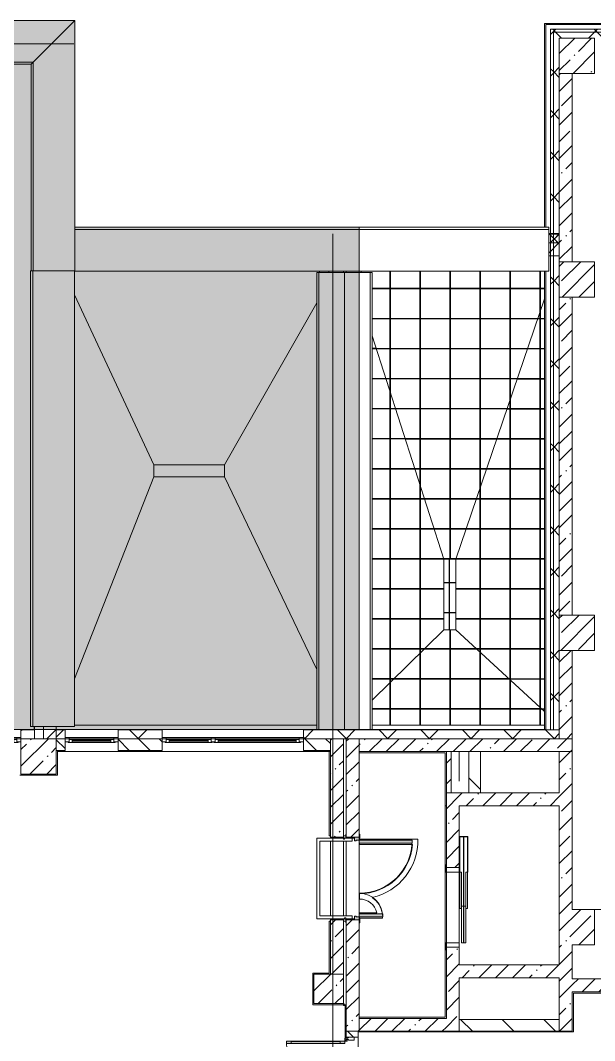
# Model space of a CAD drawing. Header units: millimetres. Extents: x 81303 to 275082, y -8553 to 29000.
# Drawn here: x 181072 to 190832, y 10072 to 27400 of the extents above; entities that cross this region are included whole.
import ezdxf

# ---------------------------------------------------------------- set-up
doc = ezdxf.new("R2010")
doc.units = ezdxf.units.MM
doc.linetypes.add('200_ШТРИХ__ш1_п0_6_', pattern=[800, 500, -300])
doc.linetypes.add('Осевая', pattern=[31.75, 6.35, -4.7625, 15.875, -4.7625])
for name, color, linetype, lineweight in [('A-DETL-8', 7, 'Continuous', 5), ('A-DETL-MBND-1', 7, '200_ШТРИХ__ш1_п0_6_', 9), ('A-GENM-1', 7, 'Continuous', 5), ('A-GLAZ-3', 7, 'Continuous', 5), ('A-GLAZ-CWMG-2', 7, 'Continuous', 5), ('A-ROOF', 7, 'Continuous', 5), ('A-ROOF-PATT', 7, 'Continuous', 5), ('A-WALL', 7, 'Continuous', 9), ('A-WALL-3', 7, 'Continuous', 5), ('I-WALL-3', 7, 'Continuous', 5), ('S-COLS-3', 7, 'Continuous', 5), ('Оси', 7, 'Continuous', 9), ('Оси-2', 7, 'Осевая', 9)]:
    doc.layers.add(name, color=color, linetype=linetype, lineweight=lineweight)
doc.layers.add('A-DETL-GENF-2', color=7, linetype='Continuous', lineweight=9, true_color=0xc0c0c0, transparency=0.4)
for name, color, linetype, lineweight, true_color in [('A-DETL-GENF-3', 7, 'Continuous', 5, 0xaaaaaa), ('A-DETL-GENF-4', 7, 'Continuous', 5, 0xe2e2e2), ('A-DOOR-2', 7, 'Continuous', 5, 0xe2e2e2), ('A-DOOR-3', 7, 'Continuous', 5, 0xaaaaaa), ('A-DOOR-FRAM-1', 7, 'Continuous', 5, 0xe2e2e2), ('A-DOOR-FRAM-3', 7, 'Continuous', 5, 0xaaaaaa), ('A-FLOR-1', 7, 'Continuous', 5, 0xb7b7b7), ('A-FLOR-2', 7, 'Continuous', 5, 0xaaaaaa), ('A-GENM-2', 7, 'Continuous', 5, 0x737373), ('A-WALL-4', 7, 'Continuous', 5, 0x737373), ('A-WALL-5', 7, 'Continuous', 9, 0x737373), ('I-WALL-4', 7, 'Continuous', 5, 0x737373)]:
    doc.layers.add(name, color=color, linetype=linetype, lineweight=lineweight, true_color=true_color)
pattern_1 = [(45, (148072.5, 0), (-353.5534, 353.5534), []), (135, (148072.5, 0), (-353.5534, -353.5534), [])]
pattern_2 = [(45, (148072.5, 0), (-285.123, 285.123), []), (45, (148357.62, 0), (-285.123, 285.123), [504.031, -100.806, 16.764, -84.042])]
pattern_3 = [(135, (148072.5, 0), (-353.5534, -353.5534), [])]

# ---------------------------------------------------------------- blocks, each defined once
blk = doc.blocks.new('парапет1 - парапет-18629556-3_10_3_птичка')
at = {"layer": 'A-GENM-1'}
blk.add_line((-2411, 27400), (33928, 27400), dxfattribs=at)
at = {"layer": 'A-GENM-2'}
for p, q in [((33926, 27398), (33219, 26691)), ((33928, 27398), (33928, 23147)), ((33219, 26691), (-1702, 26691)), ((33219, 26691), (33183, 26655)), ((33219, 23147), (33219, 26691)), ((-1665, 26654), (33182, 26654)), ((33182, 26654), (33182, 23147)), ((33928, 23147), (33920, 23147))]:
    blk.add_line(p, q, dxfattribs=at)
blk.add_open_spline([(33183, 26655), (33182, 26654), (33182, 26654), (33182, 26654), (33182, 26654)], degree=3, dxfattribs=at)
blk = doc.blocks.new('BSC_Колонна _Прямоугольная - 600х600-V29-3_10_3_птичка')
at = {"layer": 'S-COLS-3'}
h = blk.add_hatch(dxfattribs=at)
h.set_pattern_fill('FP_63', color=256, style=0, pattern_type=2)
h.set_pattern_definition([(45, (-42460, -26800), (-285.123, 285.123), []), (45, (-42174.88, -26800), (-285.123, 285.123), [504.031, -100.806, 16.764, -84.042])])
h.paths.add_polyline_path([(-300, -300), (300, -300), (300, 300), (-300, 300)])
for p, q in [((300, 300), (-300, 300)), ((-300, 300), (-300, -300)), ((300, -300), (300, 300)), ((-300, -300), (300, -300))]:
    blk.add_line(p, q, dxfattribs=at)
blk = doc.blocks.new('BSC_Колонна _Прямоугольная - 600х600-V34-3_10_3_птичка')
at = {"layer": 'S-COLS-3'}
h = blk.add_hatch(dxfattribs=at)
h.set_pattern_fill('FP_69', color=256, style=0, pattern_type=2)
h.set_pattern_definition([(45, (-42460, -17000), (-285.123, 285.123), []), (45, (-42174.88, -17000), (-285.123, 285.123), [504.031, -100.806, 16.764, -84.042])])
h.paths.add_polyline_path([(-300, -300), (300, -300), (300, 300), (-300, 300)])
for p, q in [((300, 300), (-300, 300)), ((-300, 300), (-300, -300)), ((300, -300), (300, 300)), ((-300, -300), (300, -300))]:
    blk.add_line(p, q, dxfattribs=at)
blk = doc.blocks.new('BSC_Колонна _Прямоугольная - 600х600-V35-3_10_3_птичка')
at = {"layer": 'S-COLS-3'}
h = blk.add_hatch(dxfattribs=at)
h.set_pattern_fill('FP_70', color=256, style=0, pattern_type=2)
h.set_pattern_definition([(45, (-42460, -23000), (-285.123, 285.123), []), (45, (-42174.88, -23000), (-285.123, 285.123), [504.031, -100.806, 16.764, -84.042])])
h.paths.add_polyline_path([(-300, -300), (300, -300), (300, 300), (-300, 300), (-300, -210)])
for p, q in [((300, 300), (-300, 300)), ((-300, 300), (-300, -300)), ((300, -300), (300, 300)), ((-300, -300), (300, -300))]:
    blk.add_line(p, q, dxfattribs=at)
blk = doc.blocks.new('BSC_Колонна _Прямоугольная - 600х600-V49-3_10_3_птичка')
at = {"layer": 'S-COLS-3'}
h = blk.add_hatch(dxfattribs=at)
h.set_pattern_fill('FP_82', color=256, style=0, pattern_type=2)
h.set_pattern_definition([(45, (-33310, -14900), (-285.123, 285.123), []), (45, (-33024.88, -14900), (-285.123, 285.123), [504.031, -100.806, 16.764, -84.042])])
h.paths.add_polyline_path([(-300, -300), (300, -300), (300, 300), (-300, 300), (-300, -208)])
for p, q in [((300, 300), (-300, 300)), ((-300, 300), (-300, -300)), ((300, -300), (300, 300)), ((-300, -300), (300, -300))]:
    blk.add_line(p, q, dxfattribs=at)
blk = doc.blocks.new('110_Дверь_СКБ_2Ст - Д-2 1450x2100h_Лестничная клетка EIS60-31576737-3_10_3_птичка')
at = {"layer": 'A-DOOR-2'}
for points in [[(-588, 507), (-588, 1010), (-638, 1010), (-638, 110), (-588, 110)], [(662, 510), (612, 510), (612, 110), (662, 110)], [(712, 30), (698, 30), (698, -110), (712, -110)]]:
    blk.add_hatch(color=256, dxfattribs=at).paths.add_polyline_path(points)
h = blk.add_hatch(color=256, dxfattribs=at)
h.paths.add_polyline_path([(712, 110), (662, 110), (662, 60), (652, 60), (652, 30), (712, 30)])
h.paths.add_polyline_path([(-628, 30), (-628, 60), (-638, 60), (-638, 110), (-688, 110), (-688, 30)])
at = {"layer": 'A-DOOR-FRAM-1'}
for points in [[(-673, 110), (-673, 118), (-743, 118), (-743, 110), (-697, 110)], [(-673, 30), (-688, 30), (-688, -110), (-673, -110)], [(767, 110), (767, 118), (698, 118), (698, 110)], [(-673, -110), (-743, -110), (-743, -118), (-673, -118)], [(767, -118), (767, -110), (698, -110), (698, -118)]]:
    blk.add_hatch(color=256, dxfattribs=at).paths.add_polyline_path(points)
at = {"layer": 'A-DOOR-3'}
for p, q in [((-638, 1010), (-638, 110)), ((-588, 1010), (-638, 1010)), ((-588, 110), (-588, 1010)), ((662, 510), (612, 510)), ((612, 510), (612, 110)), ((662, 110), (662, 510)), ((-638, 110), (-588, 110)), ((612, 110), (662, 110))]:
    blk.add_line(p, q, dxfattribs=at)
for centre, radius, start, end in [((-638, 110), 900, 0, 90), ((662, 110), 400, 90, 180)]:
    blk.add_arc(centre, radius, start, end, dxfattribs=at)
at = {"layer": 'A-DOOR-FRAM-3'}
for p, q in [((-673, 118), (-743, 118)), ((-743, 118), (-743, 110)), ((-743, 110), (-673, 110)), ((-638, 110), (-688, 110)), ((-688, 110), (-688, 30)), ((-688, 30), (-628, 30)), ((-673, 30), (-688, 30)), ((-688, 30), (-688, -110)), ((-673, 110), (-673, 118)), ((-673, -110), (-673, 30)), ((-638, 60), (-638, 110)), ((-628, 60), (-638, 60)), ((-628, 30), (-628, 60)), ((662, 60), (652, 60)), ((652, 60), (652, 30)), ((652, 30), (712, 30)), ((662, 110), (662, 60)), ((712, 110), (662, 110)), ((767, 118), (698, 118)), ((698, 118), (698, 110)), ((698, 110), (767, 110)), ((712, 30), (698, 30)), ((698, 30), (698, -110)), ((712, 30), (712, 110)), ((712, -110), (712, 30)), ((767, 110), (767, 118)), ((-673, -110), (-743, -110)), ((-743, -110), (-743, -118)), ((-743, -118), (-673, -118)), ((-688, -110), (-673, -110)), ((-673, -118), (-673, -110)), ((698, -110), (712, -110)), ((767, -110), (698, -110)), ((698, -110), (698, -118)), ((698, -118), (767, -118)), ((767, -118), (767, -110))]:
    blk.add_line(p, q, dxfattribs=at)
blk = doc.blocks.new('Gfhfgtnyfz rhsirf 1 - Gfhfgtnyfz rhsirf 3-21026214-3_10_3_птичка')
at = {"layer": 'A-GENM-1'}
for p, q in [((38780, 23120), (38966, 23120)), ((38966, 23120), (38998, 23120)), ((38966, 15358), (38966, 23120)), ((38998, 23120), (38999, 23120)), ((38999, 15358), (38999, 23120))]:
    blk.add_line(p, q, dxfattribs=at)
at = {"layer": 'A-GENM-2'}
for p, q in [((38057, 23120), (38057, 15358)), ((38057, 23120), (38058, 23120)), ((38058, 23120), (38090, 23120)), ((38090, 23120), (38528, 23120)), ((38090, 23120), (38090, 15358)), ((38528, 23120), (38780, 23120)), ((38528, 15358), (38528, 23120))]:
    blk.add_line(p, q, dxfattribs=at)
blk = doc.blocks.new('парапет6 - парапет-21094616-3_10_3_птичка')
at = {"layer": 'A-GENM-2'}
for p, q in [((33173, 23147), (33173, 15407)), ((33173, 23147), (33174, 23147)), ((33174, 23147), (33211, 23147)), ((33211, 23147), (33920, 23147)), ((33211, 23147), (33211, 15407)), ((33920, 15407), (33920, 23147)), ((33174, 15407), (33173, 15407)), ((33211, 15407), (33174, 15407)), ((33920, 15407), (33211, 15407))]:
    blk.add_line(p, q, dxfattribs=at)
blk = doc.blocks.new('120_Окно_СКБ_1Ст - 120_Окно_СКБ_1Ст 900х2500_h_-20664874-3_10_3_птичка')
at = {"layer": 'A-GLAZ-3'}
for p, q in [((-450, -127), (-450, -57)), ((-450, -57), (-380, -57)), ((450, -57), (-450, -57)), ((-380, -127), (-450, -127)), ((-450, -127), (-400, -127)), ((-380, -127), (-400, -127)), ((-400, -127), (-400, -137)), ((-400, -137), (400, -137)), ((400, -137), (-400, -137)), ((-380, -57), (-380, -127)), ((380, -87), (-380, -87)), ((-380, -87), (-380, -127)), ((-330, -137), (-330, -87)), ((-330, -107), (330, -107)), ((330, -117), (-330, -117)), ((330, -137), (330, -87)), ((380, -127), (380, -57)), ((380, -57), (450, -57)), ((380, -127), (380, -87)), ((450, -127), (380, -127)), ((400, -127), (380, -127)), ((400, -127), (450, -127)), ((400, -137), (400, -127)), ((450, -57), (450, -127))]:
    blk.add_line(p, q, dxfattribs=at)
blk = doc.blocks.new('120_Окно_СКБ_1Ст - 120_Окно_СКБ_1Ст_900х2500_h_-20705657-3_10_3_птичка')
at = {"layer": 'A-GLAZ-3'}
for p, q in [((-450, -127), (-450, -57)), ((-450, -57), (-380, -57)), ((450, -57), (-450, -57)), ((-380, -127), (-450, -127)), ((-450, -127), (-400, -127)), ((-380, -127), (-400, -127)), ((-400, -127), (-400, -137)), ((-400, -137), (400, -137)), ((400, -137), (-400, -137)), ((-380, -57), (-380, -127)), ((380, -87), (-380, -87)), ((-380, -87), (-380, -127)), ((-330, -137), (-330, -87)), ((-330, -107), (330, -107)), ((330, -117), (-330, -117)), ((330, -137), (330, -87)), ((380, -127), (380, -57)), ((380, -57), (450, -57)), ((380, -127), (380, -87)), ((450, -127), (380, -127)), ((400, -127), (380, -127)), ((400, -127), (450, -127)), ((400, -137), (400, -127)), ((450, -57), (450, -127))]:
    blk.add_line(p, q, dxfattribs=at)
blk = doc.blocks.new('120_Окно_СКБ_2Ст - 120_Окно_СКБ_2Ст 2400х2500 _мал створка слева_-22817474-3_10_3_птичка')
at = {"layer": 'A-GLAZ-3'}
for p, q in [((-1130, 127), (-1200, 127)), ((-1200, 127), (-1200, 57)), ((-1200, 127), (-1150, 127)), ((-1200, 57), (-1130, 57)), ((1200, 57), (-1200, 57)), ((-1150, 127), (-1150, 137)), ((-1150, 137), (320, 137)), ((320, 137), (-1150, 137)), ((-1130, 127), (-1150, 127)), ((-1130, 57), (-1130, 127)), ((-1130, 87), (-1130, 127)), ((300, 87), (-1130, 87)), ((-1080, 137), (-1080, 87)), ((250, 117), (-1080, 117)), ((-1080, 107), (250, 107)), ((250, 137), (250, 87)), ((370, 127), (300, 127)), ((300, 127), (300, 57)), ((300, 127), (300, 87)), ((320, 127), (300, 127)), ((300, 57), (370, 57)), ((320, 137), (320, 127)), ((320, 127), (350, 127)), ((350, 127), (350, 137)), ((350, 137), (1150, 137)), ((1150, 137), (350, 137)), ((370, 127), (350, 127)), ((370, 57), (370, 127)), ((370, 87), (370, 127)), ((1130, 87), (370, 87)), ((420, 137), (420, 87)), ((1080, 117), (420, 117)), ((420, 107), (1080, 107)), ((1080, 137), (1080, 87)), ((1200, 127), (1130, 127)), ((1130, 127), (1130, 57)), ((1130, 127), (1130, 87)), ((1150, 127), (1130, 127)), ((1130, 57), (1200, 57)), ((1150, 137), (1150, 127)), ((1150, 127), (1200, 127)), ((1200, 57), (1200, 127))]:
    blk.add_line(p, q, dxfattribs=at)
blk = doc.blocks.new('BSC_Колонна _Прямоугольная - 500х500-V135-3_10_3_птичка')
at = {"layer": 'S-COLS-3'}
h = blk.add_hatch(dxfattribs=at)
h.set_pattern_fill('FP_132', color=256, style=0, pattern_type=2)
h.set_pattern_definition([(45, (-38240, -10950), (-285.123, 285.123), []), (45, (-37954.88, -10950), (-285.123, 285.123), [504.031, -100.806, 16.764, -84.042])])
h.paths.add_polyline_path([(-250, -250), (250, -250), (250, 250), (-250, 250)])
for p, q in [((250, 250), (-250, 250)), ((-250, 250), (-250, -250)), ((250, -250), (250, 250)), ((-250, -250), (250, -250))]:
    blk.add_line(p, q, dxfattribs=at)
blk = doc.blocks.new('парапет10 - парапет-22960140-3_10_3_птичка')
at = {"layer": 'A-GENM-1'}
for p, q in [((41980, 23888), (33928, 23888)), ((38760, 23851), (41980, 23851)), ((41980, 23888), (41980, 23887)), ((41980, 23887), (41980, 23851)), ((41980, 23851), (41980, 23142)), ((41980, 23142), (38760, 23142))]:
    blk.add_line(p, q, dxfattribs=at)
at = {"layer": 'A-GENM-2'}
for p, q in [((33928, 23851), (38760, 23851)), ((38760, 23142), (33920, 23142))]:
    blk.add_line(p, q, dxfattribs=at)
blk = doc.blocks.new('DOR_Дверь лифта - 1350х2050h-V146-3_10_3_птичка')
at = {"layer": 'A-DOOR-3'}
for p, q in [((-600, 125), (-720, 125)), ((-720, 125), (-720, 110)), ((-720, 110), (-600, 110)), ((-675, 110), (-675, -110)), ((-600, 110), (-675, 110)), ((-600, 110), (-600, 125)), ((600, 110), (-600, 110)), ((-600, 110), (-600, -110)), ((720, 125), (600, 125)), ((600, 125), (600, 110)), ((600, -110), (600, 110)), ((675, 110), (600, 110)), ((600, 110), (720, 110)), ((675, -110), (675, 110)), ((720, 110), (720, 125)), ((-675, -110), (-600, -110)), ((-600, -110), (600, -110)), ((-600, -150), (-600, -180)), ((20, -150), (-600, -150)), ((-20, -120), (-20, -150)), ((600, -120), (-20, -120)), ((-20, -150), (600, -150)), ((20, -180), (20, -150)), ((600, -110), (675, -110)), ((600, -150), (600, -120)), ((-600, -180), (20, -180)), ((-600, -190), (-600, -220)), ((20, -190), (-600, -190)), ((-600, -220), (20, -220)), ((-20, -220), (-20, -250)), ((600, -220), (-20, -220)), ((-20, -250), (600, -250)), ((20, -220), (20, -190)), ((600, -250), (600, -220))]:
    blk.add_line(p, q, dxfattribs=at)
at = {"layer": 'A-DOOR-FRAM-3'}
for p, q in [((600, -117), (600, -120)), ((1203, -117), (600, -117)), ((600, -120), (1200, -120)), ((1200, -120), (1200, -180)), ((1203, -183), (1203, -117)), ((1200, -180), (20, -180)), ((20, -180), (20, -183)), ((20, -183), (1203, -183)), ((1203, -187), (20, -187)), ((20, -187), (20, -190)), ((20, -190), (1200, -190)), ((600, -250), (600, -253)), ((1200, -250), (600, -250)), ((600, -253), (1203, -253)), ((1200, -190), (1200, -250)), ((1203, -253), (1203, -187))]:
    blk.add_line(p, q, dxfattribs=at)
blk = doc.blocks.new('Дверь_Витражная_остекление_ - ДВН_ДАО_Главный вход_1800 в свету 5-32258809-3_10_3_птичка')
at = {"layer": 'A-DETL-GENF-4'}
for points in [[(-947.5, -1012.5), (-947.5, -20), (-992.5, -20), (-992.5, -1012.5)], [(1042.5, -1012.5), (1042.5, -20), (997.5, -20), (997.5, -1012.5)]]:
    blk.add_hatch(color=256, dxfattribs=at).paths.add_polyline_path(points)
at = {"layer": 'A-DETL-GENF-3'}
for p, q in [((-947.5, -20), (-992.5, -20)), ((-992.5, -1012.5), (-992.5, -20)), ((-947.5, -20), (-992.5, -20)), ((-992.5, -20), (-992.5, -1012.5)), ((-992.5, -100), (-947.5, -100)), ((-982.5, -932.5), (-982.5, -100)), ((-947.5, -1012.5), (-947.5, -20)), ((-947.5, -1012.5), (-947.5, -20)), ((988.5, -932.5), (988.5, -100)), ((997.5, -1012.5), (997.5, -20)), ((997.5, -20), (997.5, -1012.5)), ((1042.5, -100), (997.5, -100)), ((1032.5, -932.5), (1032.5, -100)), ((1042.5, -1012.5), (1042.5, -20)), ((1042.5, -1012.5), (1042.5, -20)), ((-992.5, -932.5), (-947.5, -932.5)), ((-992.5, -1012.5), (-947.5, -1012.5)), ((-992.5, -1012.5), (-947.5, -1012.5)), ((1042.5, -932.5), (997.5, -932.5)), ((1042.5, -1012.5), (997.5, -1012.5)), ((997.5, -1012.5), (1042.5, -1012.5))]:
    blk.add_line(p, q, dxfattribs=at)
at = {"layer": 'A-DOOR-3'}
for p, q in [((-1042.5, 20), (-992.5, 20)), ((-1042.5, -20), (-1042.5, 20)), ((-992.5, 20), (-992.5, -20)), ((992.5, 20), (1042.5, 20)), ((992.5, -20), (992.5, 20)), ((1042.5, 20), (1042.5, -20)), ((-992.5, -20), (-1042.5, -20)), ((-992.5, -1012.5), (-992.5, -20)), ((992.5, -1012.5), (992.5, -20)), ((1042.5, -20), (992.5, -20))]:
    blk.add_line(p, q, dxfattribs=at)
for centre, start, end in [((992.5, -20), 208.98841, 212.15997), ((992.5, -20), 218.4779, 270), ((-992.5, -20), 270, 285.59895)]:
    blk.add_arc(centre, 992.5, start, end, dxfattribs=at)
blk = doc.blocks.new('Прямоугольный импост - Импост структурный с накладкой - 160мм Темный-32469899-3_10_3_птичка')
at = {"layer": 'A-GLAZ-CWMG-2'}
for p, q in [((0, 17), (-50, 17)), ((-50, 17), (-50, 0)), ((-50, 0), (-40, 0)), ((-40, 0), (-40, -40)), ((-10, -40), (-10, 0)), ((-10, 0), (0, 0)), ((0, 0), (0, 17)), ((-40, -40), (-50, -40)), ((-50, -40), (-50, -140)), ((-50, -140), (0, -140)), ((0, -40), (-10, -40)), ((0, -140), (0, -40))]:
    blk.add_line(p, q, dxfattribs=at)

msp = doc.modelspace()

# ---------------------------------------------------------------- hatches: boundary and pattern name
at = {"layer": 'A-DETL-GENF-2'}
msp.add_hatch(color=256, dxfattribs=at).paths.add_polyline_path([(147144.7, 14774.9), (147804.5, 14774.9), (147804.5, 15358), (186832.5, 15358), (186832.5, 23888.3), (182000.6, 23888.3), (182000.6, 27398.1), (145663.4, 27398.1), (145663.4, 14774.9), (146678.6, 14774.9)])
at = {"layer": 'A-ROOF-PATT'}
h = msp.add_hatch(dxfattribs=at)
h.set_pattern_fill('FP_141', color=256, style=0, pattern_type=2)
h.set_pattern_definition([(0, (148087.6, -96.4), (0, 509.904), []), (0, (148087.6, -106.4), (0, 509.904), []), (90, (148092.6, -101.4), (-510, 3e-14), []), (90, (148082.6, -101.4), (-510, 3e-14), [])])
h.paths.add_polyline_path([(188272.5, 18250), (188472.5, 18250), (189982.5, 22668.2), (189982.5, 23141.9), (186862.5, 23141.9), (186862.5, 23120.1), (187051.2, 23120.1), (187051.2, 22038.8), (188161.7, 18593.7)])
h = msp.add_hatch(dxfattribs=at)
h.set_pattern_fill('FP_138', color=256, style=0, pattern_type=2)
h.set_pattern_definition([(270, (148159.1, -106.3), (509.179, 3e-14), []), (270, (148149.1, -106.3), (509.179, 3e-14), []), (0, (148154.1, -111.3), (0, 510), []), (0, (148154.1, -101.3), (0, 510), [])])
h.paths.add_polyline_path([(189982.5, 15660.1), (189982.5, 22668.2), (188472.5, 18250), (188472.5, 17050), (189777.7, 15848.6)])
h = msp.add_hatch(dxfattribs=at)
h.set_pattern_fill('FP_139', color=256, style=0, pattern_type=2)
h.set_pattern_definition([(90, (148154.5, -1125), (-509.077, 3e-14), []), (90, (148164.5, -1125), (-509.077, 3e-14), []), (180, (148159.5, -1120), (-6e-14, -510), []), (180, (148159.5, -1130), (-6e-14, -510), [])])
h.paths.add_polyline_path([(187051.2, 15858.1), (188272.5, 17050), (188272.5, 18250), (187051.2, 22038.8), (187051.2, 17005.5)])
h = msp.add_hatch(dxfattribs=at)
h.set_pattern_fill('FP_142', color=256, style=0, pattern_type=2)
h.set_pattern_definition([(0, (148072.5, 5), (0, 510), []), (0, (148072.5, -5), (0, 510), []), (90, (148077.5, 0), (-510, 3e-14), []), (90, (148067.5, 0), (-510, 3e-14), [])])
h.paths.add_polyline_path([(188472.5, 17050), (188472.5, 18250), (188272.5, 18250), (188272.5, 17050)])
h = msp.add_hatch(dxfattribs=at)
h.set_pattern_fill('FP_140', color=256, style=0, pattern_type=2)
h.set_pattern_definition([(180, (148088.44, -79.3), (-6e-14, -509.031), []), (180, (148088.44, -69.3), (-6e-14, -509.031), []), (270, (148083.44, -74.3), (510, 3e-14), []), (270, (148093.44, -74.3), (510, 3e-14), [])])
h.paths.add_polyline_path([(189982.5, 15430), (189982.5, 15660.1), (188472.5, 17050), (188272.5, 17050), (187051.2, 15858.1), (187051.2, 15430), (188472.5, 15430)])
at = {"layer": 'A-WALL-3'}
h = msp.add_hatch(dxfattribs=at)
h.set_pattern_fill('FP_58', color=256, style=0, pattern_type=2)
h.set_pattern_definition(pattern_1)
h.paths.add_polyline_path([(190082.5, 15350), (190132.5, 15350), (190132.5, 27250), (190082.5, 27250), (190082.5, 15358)])
h = msp.add_hatch(dxfattribs=at)
h.set_pattern_fill('FP_58', color=256, style=0, pattern_type=2)
h.set_pattern_definition(pattern_1)
h.paths.add_polyline_path([(232642.5, 27200), (232642.5, 27250), (228422.5, 27250), (228422.5, 27200), (232441.4, 27200)])
h.paths.add_polyline_path([(224517.7, 27200), (225322.5, 27200), (225322.5, 27250), (224422.5, 27250), (224422.5, 27200)])
h.paths.add_polyline_path([(215182.5, 27200), (215182.5, 27250), (210932.5, 27250), (210932.5, 27200), (214263.4, 27200)])
h.paths.add_polyline_path([(217682.5, 27200), (218882.5, 27200), (218882.5, 27250), (217682.5, 27250)])
h.paths.add_polyline_path([(220982.5, 27200), (222322.5, 27200), (222322.5, 27250), (220982.5, 27250)])
h.paths.add_polyline_path([(209602.4, 27200), (210032.5, 27200), (210032.5, 27250), (207932.5, 27250), (207932.5, 27200), (208670.2, 27200)])
h.paths.add_polyline_path([(206805.8, 27200), (207032.5, 27200), (207032.5, 27250), (205932.5, 27250), (205932.5, 27200)])
h.paths.add_polyline_path([(202144.8, 27200), (202832.5, 27200), (202832.5, 27250), (201332.5, 27250), (201332.5, 27200)])
h.paths.add_polyline_path([(198416, 27200), (198832.5, 27200), (198832.5, 27250), (197732.8, 27250), (197732.8, 27200)])
h.paths.add_polyline_path([(190232.5, 27200), (192632.5, 27200), (192632.5, 27250), (190132.5, 27250), (190132.5, 27200)])
h.paths.add_polyline_path([(195732.5, 27200), (196832.8, 27200), (196832.8, 27250), (195732.5, 27250)])
h = msp.add_hatch(dxfattribs=at)
h.set_pattern_fill('FP_58', color=256, style=0, pattern_type=2)
h.set_pattern_definition(pattern_1)
h.paths.add_polyline_path([(190232.5, 15350), (190232.5, 27200), (190132.5, 27200), (190132.5, 15350)])
h = msp.add_hatch(dxfattribs=at)
h.set_pattern_fill('FP_58', color=256, style=0, pattern_type=2)
h.set_pattern_definition(pattern_1)
h.paths.add_polyline_path([(232642.5, 27100), (232642.5, 27200), (228422.5, 27200), (228422.5, 27100), (232441.4, 27100)])
h.paths.add_polyline_path([(217682.5, 27100), (218882.5, 27100), (218882.5, 27200), (217682.5, 27200)])
h.paths.add_polyline_path([(220982.5, 27100), (222322.5, 27100), (222322.5, 27200), (220982.5, 27200)])
h.paths.add_polyline_path([(215182.5, 27100), (215182.5, 27200), (210932.5, 27200), (210932.5, 27100), (214263.4, 27100)])
h.paths.add_polyline_path([(224422.5, 27100), (225322.5, 27100), (225322.5, 27200), (224422.5, 27200)])
h.paths.add_polyline_path([(202832.5, 27100), (202832.5, 27200), (201332.5, 27200), (201332.5, 27100), (202144.8, 27100)])
h.paths.add_polyline_path([(209602.4, 27100), (210032.5, 27100), (210032.5, 27200), (207932.5, 27200), (207932.5, 27100), (208670.2, 27100)])
h.paths.add_polyline_path([(205932.5, 27100), (207032.5, 27100), (207032.5, 27200), (205932.5, 27200)])
h.paths.add_polyline_path([(196832.8, 27100), (196832.8, 27200), (195732.5, 27200), (195732.5, 27100), (196551.6, 27100)])
h.paths.add_polyline_path([(197732.8, 27100), (198832.5, 27100), (198832.5, 27200), (197732.8, 27200)])
h.paths.add_polyline_path([(191890.5, 27100), (192632.5, 27100), (192632.5, 27200), (190232.5, 27200), (190232.5, 27100), (190832.5, 27100)])
h = msp.add_hatch(dxfattribs=at)
h.set_pattern_fill('FP_58', color=256, style=0, pattern_type=2)
h.set_pattern_definition(pattern_1)
h.paths.add_polyline_path([(190232.5, 23620), (190232.5, 23770), (190052.5, 23770), (190052.5, 23620)])
h = msp.add_hatch(dxfattribs=at)
h.set_pattern_fill('FP_58', color=256, style=0, pattern_type=2)
h.set_pattern_definition(pattern_1)
h.paths.add_polyline_path([(190026.1, 15200), (190232.5, 15200), (190232.5, 15350), (185882.5, 15350), (185882.5, 15200), (188161.7, 15200)])
h.paths.add_polyline_path([(178082.5, 15200), (180182.5, 15200), (180182.5, 15350), (178089.5, 15349), (178089.5, 15288), (178082.5, 15285), (177309.5, 15288), (177309.5, 15350), (173682.8, 15349), (173682.8, 15288), (173675.8, 15285), (172502.8, 15288), (172502.8, 15350), (167862.5, 15349), (167862.5, 15288), (167855.5, 15285), (167082.5, 15288), (167082.5, 15350), (162855.5, 15349), (162855.5, 15288), (162848.5, 15285), (162675.5, 15288), (162675.3, 15350), (160932.5, 15350), (160932.5, 15200), (178073.2, 15200)])
h.paths.add_polyline_path([(182732.5, 15200), (183482.5, 15200), (183482.5, 15350), (182732.5, 15350)])
h.paths.add_polyline_path([(181682.5, 15200), (181832.5, 15200), (181832.5, 15350), (181682.5, 15350), (181682.5, 15270.2)])
h.paths.add_polyline_path([(156332.5, 15200), (156332.5, 15350), (155732.5, 15350), (155732.5, 15200)])
h.paths.add_polyline_path([(157832.5, 15200), (157832.5, 15350), (157232.5, 15350), (157232.5, 15200), (157399, 15200)])
h.paths.add_polyline_path([(152738, 15200), (154832.5, 15200), (154832.5, 15350), (148112.5, 15350), (148112.5, 15293), (147962.5, 15293), (147962.5, 15200), (152732.5, 15200)])
h.paths.add_polyline_path([(181312.5, 15200), (181307.5, 15350), (181082.5, 15350), (181082.5, 15200)])
h = msp.add_hatch(dxfattribs=at)
h.set_pattern_fill('FP_56', color=256, style=0, pattern_type=2)
h.set_pattern_definition([(135, (148072.5, 0), (-176.7767, -176.7767), [])])
h.paths.add_polyline_path([(181832.5, 15000), (181832.5, 15200), (181682.5, 15200), (181682.5, 15000)])
h.paths.add_polyline_path([(183482.5, 15000), (183482.5, 15200), (182732.5, 15200), (182732.5, 15000)])
h.paths.add_polyline_path([(186297.3, 15000), (186342.5, 15000), (186342.5, 15200), (185882.5, 15200), (185882.5, 15000)])
at = {"layer": 'I-WALL-3'}
h = msp.add_hatch(dxfattribs=at)
h.set_pattern_fill('FP_54', color=256, style=0, pattern_type=2)
h.set_pattern_definition(pattern_2)
h.paths.add_polyline_path([(190232.5, 15200), (190452.5, 15200), (190452.5, 16700), (190232.5, 16700), (190232.5, 15848.6)])
h.paths.add_polyline_path([(190232.5, 17300), (190452.5, 17300), (190452.5, 22700), (190232.5, 22700), (190232.5, 20476.2)])
h.paths.add_polyline_path([(190232.5, 23300), (190452.5, 23300), (190452.5, 26500), (190232.5, 26500), (190232.5, 23368.5)])
h = msp.add_hatch(dxfattribs=at)
h.set_pattern_fill('FP_54', color=256, style=0, pattern_type=2)
h.set_pattern_definition(pattern_2)
h.paths.add_polyline_path([(190052.5, 23400), (190232.5, 23400), (190232.5, 23620), (190052.5, 23620)])
h = msp.add_hatch(dxfattribs=at)
h.set_pattern_fill('FP_58', color=256, style=0, pattern_type=2)
h.set_pattern_definition(pattern_1)
h.paths.add_polyline_path([(181462.5, 15358), (181462.5, 15407.3), (181312.5, 15407.3), (181312.5, 15358)])
h = msp.add_hatch(dxfattribs=at)
h.set_pattern_fill('FP_58', color=256, style=0, pattern_type=2)
h.set_pattern_definition(pattern_1)
h.paths.add_polyline_path([(181312.5, 15200), (181462.5, 15200), (181462.5, 15358), (181312.5, 15358), (181312.5, 15270.2)])
h = msp.add_hatch(dxfattribs=at)
h.set_pattern_fill('FP_54', color=256, style=0, pattern_type=2)
h.set_pattern_definition(pattern_2)
h.paths.add_polyline_path([(181636.3, 15358), (181682.5, 15358), (181682.5, 15407.3), (181462.5, 15407.3), (181462.5, 15358)])
h = msp.add_hatch(dxfattribs=at)
h.set_pattern_fill('FP_54', color=256, style=0, pattern_type=2)
h.set_pattern_definition(pattern_2)
h.paths.add_polyline_path([(181636.3, 15200), (181682.5, 15200), (181682.5, 15358), (181462.5, 15358), (181462.5, 15200)])
h = msp.add_hatch(dxfattribs=at)
h.set_pattern_fill('FP_54', color=256, style=0, pattern_type=2)
h.set_pattern_definition(pattern_2)
h.paths.add_polyline_path([(186342.5, 11200), (186562.5, 11200), (186562.5, 12125), (186342.5, 12125), (186342.5, 11221)])
h.paths.add_polyline_path([(186342.5, 13525), (186562.5, 13525), (186562.5, 15200), (186342.5, 15200), (186342.5, 13534.8)])
h = msp.add_hatch(dxfattribs=at)
h.set_pattern_fill('FP_54', color=256, style=0, pattern_type=2)
h.set_pattern_definition(pattern_2)
h.paths.add_polyline_path([(186763.4, 10230), (186832.5, 10230), (186832.5, 12125), (186612.5, 12125), (186612.5, 10230)])
h.paths.add_polyline_path([(186782.5, 13525), (186832.5, 13525), (186832.5, 15200), (186612.5, 15200), (186612.5, 13525), (186752.5, 13525)])
h = msp.add_hatch(dxfattribs=at)
h.set_pattern_fill('FP_54', color=256, style=0, pattern_type=2)
h.set_pattern_definition(pattern_2)
h.paths.add_polyline_path([(188892.5, 14980), (190452.5, 14980), (190452.5, 15200), (186832.5, 15200), (186832.5, 14980), (188692.5, 14980)])
h = msp.add_hatch(dxfattribs=at)
h.set_pattern_fill('FP_59', color=256, style=0, pattern_type=2)
h.set_pattern_definition([(45, (148072.5, 0), (-176.7767, 176.7767), [])])
h.paths.add_polyline_path([(188392.5, 14280), (188392.5, 14980), (188312.5, 14980), (188312.5, 14280)])
h = msp.add_hatch(dxfattribs=at)
h.set_pattern_fill('FP_57', color=256, style=0, pattern_type=2)
h.set_pattern_definition(pattern_3)
h.paths.add_polyline_path([(188892.5, 14280), (188892.5, 14980), (188692.5, 14980), (188692.5, 14280)])
h = msp.add_hatch(dxfattribs=at)
h.set_pattern_fill('FP_54', color=256, style=0, pattern_type=2)
h.set_pattern_definition(pattern_2)
h.paths.add_polyline_path([(190452.5, 10230), (190452.5, 11700), (190232.5, 11700), (190232.5, 10230)])
h.paths.add_polyline_path([(190452.5, 12300), (190452.5, 14980), (190232.5, 14980), (190232.5, 12300)])
h = msp.add_hatch(dxfattribs=at)
h.set_pattern_fill('FP_54', color=256, style=0, pattern_type=2)
h.set_pattern_definition(pattern_2)
h.paths.add_polyline_path([(188532.5, 10230), (188532.5, 11660), (188312.5, 11660), (188312.5, 10230)])
h.paths.add_polyline_path([(188532.5, 13010), (188532.5, 14280), (188312.5, 14280), (188312.5, 13010)])
h = msp.add_hatch(dxfattribs=at)
h.set_pattern_fill('FP_54', color=256, style=0, pattern_type=2)
h.set_pattern_definition(pattern_2)
h.paths.add_polyline_path([(190232.5, 14060), (190232.5, 14280), (188532.5, 14280), (188532.5, 14060), (190026.1, 14060)])
h = msp.add_hatch(dxfattribs=at)
h.set_pattern_fill('FP_54', color=256, style=0, pattern_type=2)
h.set_pattern_definition(pattern_2)
h.paths.add_polyline_path([(190232.5, 11140), (190232.5, 11360), (188532.5, 11360), (188532.5, 11140), (190026.1, 11140)])
h = msp.add_hatch(dxfattribs=at)
h.set_pattern_fill('FP_54', color=256, style=0, pattern_type=2)
h.set_pattern_definition(pattern_2)
h.paths.add_polyline_path([(192832.5, 10900), (192832.5, 11120), (190452.5, 11120), (190452.5, 10900)])
h = msp.add_hatch(dxfattribs=at)
h.set_pattern_fill('FP_54', color=256, style=0, pattern_type=2)
h.set_pattern_definition(pattern_2)
h.paths.add_polyline_path([(188312.5, 10230), (188312.5, 10450), (186832.5, 10450), (186832.5, 10230), (188161.7, 10230)])
h = msp.add_hatch(dxfattribs=at)
h.set_pattern_fill('FP_57', color=256, style=0, pattern_type=2)
h.set_pattern_definition(pattern_3)
h.paths.add_polyline_path([(190232.5, 10230), (190232.5, 10430), (188532.5, 10430), (188532.5, 10230), (190026.1, 10230)])
h = msp.add_hatch(dxfattribs=at)
h.set_pattern_fill('FP_57', color=256, style=0, pattern_type=2)
h.set_pattern_definition(pattern_3)
h.paths.add_polyline_path([(186612.5, 7900), (186812.5, 7900), (186812.5, 8000), (186612.5, 8000)])
h.paths.add_polyline_path([(186612.5, 10130), (186812.5, 10130), (186812.5, 10230), (186612.5, 10230)])
at = {"layer": 'S-COLS-3'}
h = msp.add_hatch(dxfattribs=at)
h.set_pattern_fill('FP_54', color=256, style=0, pattern_type=2)
h.set_pattern_definition(pattern_2)
h.paths.add_polyline_path([(190232.5, 11700), (190832.5, 11700), (190832.5, 12300), (190232.5, 12300)])

# ---------------------------------------------------------------- linework, layer by layer
at = {"layer": 'A-DETL-8'}
for p, q in [((182000.6, 27398.1), (145663.4, 27398.1)), ((182000.6, 23888.3), (182000.6, 27398.1)), ((186832.5, 23888.3), (182000.6, 23888.3)), ((186832.5, 15358), (186832.5, 23888.3)), ((147804.5, 15358), (186832.5, 15358))]:
    msp.add_line(p, q, dxfattribs=at)
at = {"layer": 'A-DETL-MBND-1'}
msp.add_line((188532.5, 14980), (188532.5, 14280), dxfattribs=at)
at = {"layer": 'A-FLOR-1'}
for p, q in [((181992.1, 22736.6), (183339.5, 19850)), ((184539.5, 19850), (186109.9, 22605.7)), ((183339.5, 19850), (184539.5, 19850)), ((183339.5, 19650), (183339.5, 19850)), ((184539.5, 19650), (184539.5, 19850)), ((181992.1, 16218.6), (183339.5, 19650)), ((184539.5, 19650), (183339.5, 19650)), ((186110, 16374), (184539.5, 19650)), ((186110.6, 15430), (181992.1, 15430))]:
    msp.add_line(p, q, dxfattribs=at)
at = {"layer": 'A-FLOR-2'}
for p, q in [((181702.5, 14980), (181702.5, 14580)), ((186322.5, 13550), (186322.5, 14980)), ((188292.5, 14960), (186832.5, 14960)), ((188292.5, 10470), (188292.5, 14960)), ((181702.5, 14580), (181062.5, 14580)), ((188312.5, 14060), (188292.5, 14060)), ((186342.5, 13550), (186322.5, 13550)), ((186604.5, 13550), (186562.5, 13550)), ((186562, 13508.5), (186113.9, 13508.5)), ((186113.9, 13508.5), (186113.9, 12138.5)), ((186163.9, 12188.5), (186163.9, 13458.5)), ((186163.9, 13458.5), (186713.9, 13458.5)), ((186713.9, 13508.5), (186582, 13508.5)), ((186713.9, 13458.5), (186713.9, 13508.5)), ((187828.7, 13491.9), (186833.9, 13491.9)), ((186833.9, 13491.9), (186833.9, 13475)), ((186833.9, 13425), (186833.9, 13401.9)), ((186833.9, 13401.9), (187736.2, 13401.9)), ((186833.9, 12567), (186833.9, 12477)), ((186113.9, 12138.5), (186582, 12138.5)), ((186713.9, 12188.5), (186163.9, 12188.5)), ((186713.9, 12140), (186713.9, 12188.5)), ((187131, 12240.8), (186833.9, 12240.8)), ((186833.9, 12240.8), (186833.9, 12225)), ((186833.9, 12175), (186833.9, 12150.8)), ((186833.9, 12150.8), (187228.3, 12150.8)), ((196232.5, 12300), (190832.5, 12300)), ((186322.5, 11220), (186322.5, 12100)), ((186322.5, 12100), (186342.5, 12100)), ((186562.5, 12100), (186604.5, 12100)), ((186042.5, 10680), (186042.5, 11220)), ((186042.5, 11220), (186322.5, 11220)), ((203870.3, 10880), (190472.5, 10880)), ((190472.5, 10880), (190472.5, 10220)), ((186567, 10680), (186042.5, 10680)), ((186592.5, 10129.4), (186592.5, 10680)), ((186832.5, 10470), (188292.5, 10470)), ((186612.5, 10220), (186592, 10220)), ((186592, 10220), (186592, 10129.7)), ((190472.5, 10220), (186812.5, 10220))]:
    msp.add_line(p, q, dxfattribs=at)
for centre, radius, start, end in [((186833.9, 13472), 905, 270, 355.56313), ((186833.9, 13472), 995, 282.67054, 1.1511), ((186833.9, 12172), 305, 13.0427, 90), ((186833.9, 12172), 395, 7.73102, 56.45952), ((186833.9, 12172), 395, 356.92799, 0.44718)]:
    msp.add_arc(centre, radius, start, end, dxfattribs=at)
at = {"layer": 'A-ROOF'}
for p, q in [((189982.5, 22668.2), (188472.5, 18250)), ((188272.5, 18250), (187050.8, 22039.9)), ((188272.5, 17050), (188272.5, 18250)), ((188272.5, 18250), (188472.5, 18250)), ((188472.5, 18250), (188472.5, 17050)), ((187050.2, 15857.1), (188272.5, 17050)), ((188472.5, 17050), (188272.5, 17050)), ((188472.5, 17050), (189983, 15659.6)), ((189982.6, 15430), (187050.2, 15430))]:
    msp.add_line(p, q, dxfattribs=at)
at = {"layer": 'A-WALL'}
for p, q in [((190002.5, 27330), (190002.5, 23887.4)), ((192632.5, 27330), (190002.5, 27330)), ((190082.5, 27250), (190082.5, 15350)), ((192632.5, 27250), (190082.5, 27250)), ((190132.5, 27200), (190132.5, 15350)), ((192632.5, 27200), (190132.5, 27200)), ((190232.5, 23773), (190052.5, 23773)), ((190232.5, 23770), (190052.5, 23770)), ((190002.5, 23141.9), (190002.5, 15350)), ((181305.5, 15353), (181082.5, 15353)), ((181312.5, 15350), (181082.5, 15350)), ((181305.5, 15358), (181305.5, 15350)), ((181312.5, 15407.3), (181312.5, 15200)), ((181462.5, 15407.3), (181462.5, 15200)), ((181682.5, 15358), (181682.5, 15200)), ((181832.5, 15353), (181682.5, 15353)), ((181832.5, 15350), (181682.5, 15350)), ((183482.5, 15353), (182732.5, 15353)), ((183482.5, 15350), (182732.5, 15350)), ((190002.5, 15353), (185882.5, 15353)), ((190232.5, 15350), (185882.5, 15350)), ((189982.5, 15358), (190002.5, 15358)), ((181832.5, 15200), (181682.5, 15200)), ((183482.5, 15200), (182732.5, 15200)), ((186342.5, 15200), (185882.5, 15200)), ((188392.5, 14980), (188312.5, 14980)), ((188892.5, 14980), (188692.5, 14980)), ((188692.5, 14280), (188892.5, 14280)), ((186832.5, 10230), (186832.5, 10450)), ((188532.5, 10430), (188532.5, 10230)), ((190232.5, 10230), (190232.5, 10430)), ((186812.5, 10230), (186612.5, 10230))]:
    msp.add_line(p, q, dxfattribs=at)
at = {"layer": 'A-WALL-3'}
for p, q in [((189982.5, 27350), (197732.8, 27350)), ((189982.5, 27350), (189982.5, 23887.4)), ((190232.5, 23400), (190232.5, 26500)), ((190232.5, 23778), (190052.5, 23778)), ((190232.5, 23620), (190232.5, 23778)), ((190232.5, 23620), (190232.5, 23620)), ((189982.5, 23141.9), (189982.5, 15358)), ((190232.5, 15200), (190232.5, 16700)), ((181082.5, 15358), (181082.5, 15200)), ((181832.5, 15000), (181832.5, 15358)), ((189982.5, 15358), (182732.5, 15358)), ((182732.5, 15358), (182732.5, 15000)), ((183482.5, 15000), (183482.5, 15358)), ((185882.5, 15358), (185882.5, 15000)), ((178682.5, 15200), (181082.5, 15200)), ((183482.5, 15200), (181682.5, 15200)), ((185882.5, 15200), (190232.5, 15200)), ((186342.5, 15000), (186342.5, 15200)), ((181682.5, 15000), (181832.5, 15000)), ((182732.5, 15000), (183482.5, 15000)), ((185882.5, 15000), (186342.5, 15000)), ((186582, 13514), (186562, 13514)), ((186562, 13514), (186562, 13494)), ((186562, 13494), (186582, 13494)), ((186582, 13494), (186582, 13514)), ((186602, 12156), (186582, 12156)), ((186582, 12156), (186582, 12136)), ((186582, 12136), (186602, 12136)), ((186602, 12136), (186602, 12156)), ((186567, 10689), (186567, 10669)), ((186587, 10689), (186567, 10689)), ((186567, 10669), (186587, 10669)), ((186587, 10669), (186587, 10689))]:
    msp.add_line(p, q, dxfattribs=at)
at = {"layer": 'A-WALL-4'}
for p, q in [((181305.5, 15358), (178159.5, 15358)), ((181682.5, 15358), (182732.5, 15358))]:
    msp.add_line(p, q, dxfattribs=at)
at = {"layer": 'A-WALL-5'}
msp.add_line((181307.5, 15350), (181307.5, 15407.3), dxfattribs=at)
at = {"layer": 'I-WALL-3'}
for p, q in [((190452.5, 23300), (190452.5, 26500)), ((190232.5, 23620), (190052.5, 23620)), ((190052.5, 23400), (190232.5, 23400)), ((190232.5, 23400), (190232.5, 23300)), ((186862.5, 23141.9), (186862.5, 23120.1)), ((190232.5, 22700), (190232.5, 17300)), ((190452.5, 17300), (190452.5, 22700)), ((190452.5, 15200), (190452.5, 16700)), ((183482.5, 15200), (185882.5, 15200)), ((186562.5, 13513.5), (186562.5, 15200)), ((186612.5, 15200), (186612.5, 13580)), ((190452.5, 15200), (186832.5, 15200)), ((186832.5, 13580), (186832.5, 15200)), ((190452.5, 14980), (190452.5, 15200)), ((181702.5, 15000), (181702.5, 14980)), ((186342.5, 14980), (181702.5, 14980)), ((186342.5, 15000), (186342.5, 13508.5)), ((186832.5, 14980), (188312.5, 14980)), ((188312.5, 14980), (188312.5, 13010)), ((188392.5, 14980), (188692.5, 14980)), ((188392.5, 14280), (188392.5, 14980)), ((188692.5, 14980), (188692.5, 14280)), ((188892.5, 14980), (190452.5, 14980)), ((188892.5, 14280), (188892.5, 14980)), ((190452.5, 14980), (190232.5, 14980)), ((190232.5, 14980), (190232.5, 14280)), ((190452.5, 12300), (190452.5, 14980)), ((188312.5, 14280), (188692.5, 14280)), ((190232.5, 14280), (188892.5, 14280)), ((188532.5, 13010), (188532.5, 14060)), ((188532.5, 14060), (190232.5, 14060)), ((190232.5, 14060), (190232.5, 12300)), ((186342.5, 13525), (186562.5, 13525)), ((186342.5, 12188.5), (186342.5, 13458.5)), ((186562.5, 13458.5), (186562.5, 12188.5)), ((186612.5, 12188.5), (186612.5, 13458.5)), ((186832.5, 13425), (186832.5, 12225)), ((188312.5, 13010), (188532.5, 13010)), ((186342.5, 12138.5), (186342.5, 11200)), ((186562.5, 11200), (186562.5, 12138.5)), ((186562.5, 12125), (186342.5, 12125)), ((186612.5, 12070), (186612.5, 10230)), ((186832.5, 10450), (186832.5, 12070)), ((188312.5, 11660), (188312.5, 10450)), ((188532.5, 11660), (188312.5, 11660)), ((188532.5, 11360), (188532.5, 11660)), ((190232.5, 11700), (190232.5, 11360)), ((190452.5, 11120), (190452.5, 11700)), ((190232.5, 11360), (188532.5, 11360)), ((188532.5, 10430), (188532.5, 11140)), ((188532.5, 11140), (190232.5, 11140)), ((190232.5, 11140), (190232.5, 10430)), ((192832.5, 11120), (190452.5, 11120)), ((190452.5, 10230), (190452.5, 10900)), ((190452.5, 10900), (203820.3, 10900)), ((188312.5, 10450), (186832.5, 10450)), ((190232.5, 10430), (188532.5, 10430)), ((186612.5, 10230), (186612.5, 10120)), ((186812.5, 10230), (188532.5, 10230)), ((186812.5, 10230), (186812.5, 7900)), ((188532.5, 10230), (190452.5, 10230)), ((186612.5, 10130), (186812.5, 10130))]:
    msp.add_line(p, q, dxfattribs=at)
at = {"layer": 'I-WALL-4'}
for p, q in [((186155.5, 23120.1), (186155.5, 23141.9)), ((186312.5, 23141.9), (186312.5, 23120.1)), ((186562.5, 23141.9), (186562.5, 23120.1)), ((186612.5, 23120.1), (186612.5, 23141.9)), ((181305.5, 15407.3), (181305.5, 15358)), ((181682.5, 15358), (181682.5, 15407.3))]:
    msp.add_line(p, q, dxfattribs=at)
at = {"layer": 'S-COLS-3'}
for p, q in [((190232.5, 12300), (190232.5, 11700)), ((190832.5, 12300), (190452.5, 12300)), ((190832.5, 11700), (190832.5, 12300)), ((190452.5, 11700), (190832.5, 11700))]:
    msp.add_line(p, q, dxfattribs=at)
at = {"layer": 'Оси'}
for p, q in [((169482.5, 27000), (181982.5, 27000)), ((186382.5, 11277.7), (186382.5, 23777.7))]:
    msp.add_line(p, q, dxfattribs=at)
at = {"layer": 'Оси-2'}
msp.add_line((186382.5, 7947.2), (186382.5, 11277.7), dxfattribs=at)

# ---------------------------------------------------------------- block references
at = {"layer": 'A-DOOR-3'}
for name, p, rotation in [('110_Дверь_СКБ_2Ст - Д-2 1450x2100h_Лестничная клетка EIS60-31576737-3_10_3_птичка', (186722.5, 12837.5), 269.9999999999999), ('DOR_Дверь лифта - 1350х2050h-V146-3_10_3_птичка', (188422.5, 12335), 90), ('Дверь_Витражная_остекление_ - ДВН_ДАО_Главный вход_1800 в свету 5-32258809-3_10_3_птичка', (186608.5, 9072.5), 269.9999999999999)]:
    msp.add_blockref(name, p, dxfattribs=dict(at, rotation=rotation))
at = {"layer": 'A-GENM-1'}
for name, p in [('парапет1 - парапет-18629556-3_10_3_птичка', (148072.5, 0)), ('парапет10 - парапет-22960140-3_10_3_птичка', (148072.5, 0)), ('Gfhfgtnyfz rhsirf 1 - Gfhfgtnyfz rhsirf 3-21026214-3_10_3_птичка', (148052.5, 0))]:
    msp.add_blockref(name, p, dxfattribs=at)
at = {"layer": 'A-GENM-2'}
msp.add_blockref('парапет6 - парапет-21094616-3_10_3_птичка', (148072.5, 0), dxfattribs=at)
at = {"layer": 'A-GLAZ-3'}
for name, p in [('120_Окно_СКБ_1Ст - 120_Окно_СКБ_1Ст_900х2500_h_-20705657-3_10_3_птичка', (180632.5, 15275)), ('120_Окно_СКБ_1Ст - 120_Окно_СКБ_1Ст 900х2500_h_-20664874-3_10_3_птичка', (182282.5, 15275))]:
    msp.add_blockref(name, p, dxfattribs=at)
at = {"layer": 'A-GLAZ-3', "rotation": 180}
msp.add_blockref('120_Окно_СКБ_2Ст - 120_Окно_СКБ_2Ст 2400х2500 _мал створка слева_-22817474-3_10_3_птичка', (184682.5, 15275), dxfattribs=at)
at = {"layer": 'A-GLAZ-CWMG-2', "rotation": 89.99999999999993}
msp.add_blockref('Прямоугольный импост - Импост структурный с накладкой - 160мм Темный-32469899-3_10_3_птичка', (186608.5, 10130), dxfattribs=at)
at = {"layer": 'S-COLS-3'}
for name, p in [('BSC_Колонна _Прямоугольная - 600х600-V29-3_10_3_птичка', (190532.5, 26800)), ('BSC_Колонна _Прямоугольная - 600х600-V35-3_10_3_птичка', (190532.5, 23000)), ('BSC_Колонна _Прямоугольная - 600х600-V34-3_10_3_птичка', (190532.5, 17000)), ('BSC_Колонна _Прямоугольная - 600х600-V49-3_10_3_птичка', (181382.5, 14900)), ('BSC_Колонна _Прямоугольная - 500х500-V135-3_10_3_птичка', (186312.5, 10950))]:
    msp.add_blockref(name, p, dxfattribs=at)

doc.saveas('drawing.dxf')
